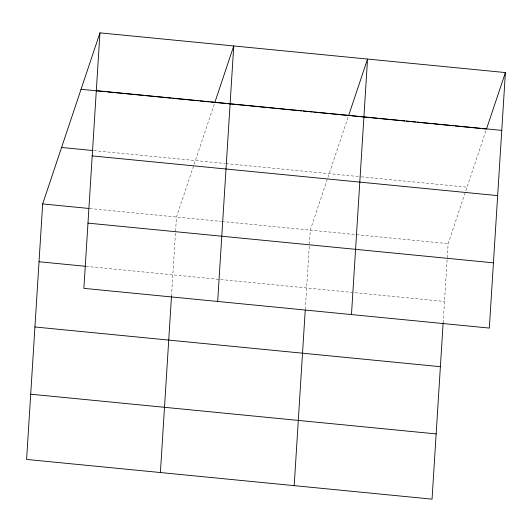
<?xml version="1.0" encoding="UTF-8"?>
<svg xmlns="http://www.w3.org/2000/svg" width="532" height="532" viewBox="0 0 532 532"><rect width="100%" height="100%" fill="white"/><g stroke="black" fill="none" stroke-linecap="round" stroke-linejoin="round"><path stroke-width="0.4" stroke-dasharray="2.66 2" d="M171.484 296.317L176.471 217.036L214.582 103.195M305.282 309.425L310.269 230.137L348.38 116.302M443.136 322.931L448.124 243.643L486.235 129.808M93.785 150.629L225.109 163.49M225.934 163.57L360.543 176.757M361.368 176.837L467.023 187.184M89.755 208.537L221.073 221.405M221.897 221.485L355.675 234.585M356.5 234.665L448.124 243.643M86.118 266.352L444.486 301.458"/><path stroke-width="0.8" d="M99.95 32.851L83.876 288.357L489.327 328.071L505.4 72.565L99.95 32.851L42.673 203.929L26.6 459.435L432.051 499.149L443.136 322.931M160.398 472.542L171.484 296.317M217.674 301.464L233.748 45.958L214.848 102.41L210.719 102.004M294.196 485.649L305.228 310.249M351.472 314.572L367.546 59.059L348.646 115.517M505.4 72.565L486.501 129.017L482.371 128.618M96.312 90.666L501.762 130.38M81.05 89.31L105.828 91.73M107.477 91.896L122.347 93.353M123.996 93.512L133.08 94.403M134.736 94.563L143.82 95.454M145.469 95.614L171.071 98.127M172.727 98.287L198.33 100.794M199.979 100.954L209.069 101.845M215.673 102.49L225.588 103.461M227.237 103.627L247.061 105.569M248.71 105.728L274.312 108.235M275.968 108.395L285.052 109.286M286.701 109.452L301.571 110.909M303.22 111.068L312.304 111.959M313.96 112.119L328.823 113.575M330.478 113.735L350.295 115.677M351.951 115.843L377.54 118.35M379.19 118.51L388.267 119.401M389.923 119.56L404.779 121.017M406.428 121.176L415.512 122.067M417.161 122.227L432.017 123.683M433.666 123.843L453.483 125.785M455.133 125.944L480.722 128.451M61.579 147.47L92.96 150.549M92.209 155.903L497.659 195.616M42.673 203.929L88.924 208.458M87.98 223.121L493.43 262.835M39.036 261.744L85.286 266.273M34.932 326.981L440.383 366.694M30.703 394.199L436.154 433.913"/></g></svg>
